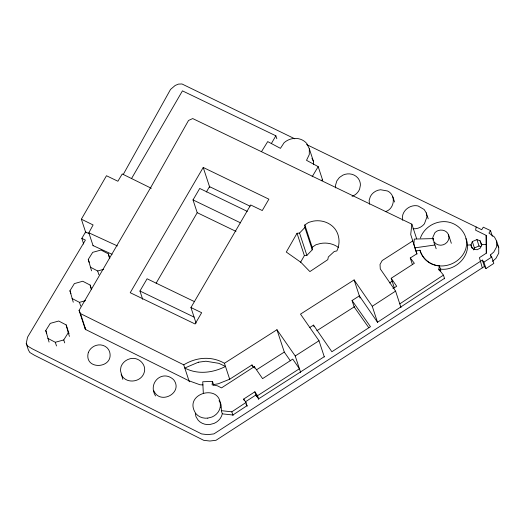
<?xml version="1.0" encoding="UTF-8"?>
<svg xmlns="http://www.w3.org/2000/svg" width="525" height="525" viewBox="0 0 525 525"><rect width="100%" height="100%" fill="white"/><g stroke="black" fill="none" stroke-linecap="round" stroke-linejoin="round"><path stroke-width="0.79" d="M261.496 151.659L267.711 141.599L280.435 148.339L284.084 142.734C290.601 136.913 300.963 136.723 306.83 143.568L309.337 148.831L309.284 154.58L306.521 160.315L318.189 166.628L322.724 180.416M313.51 164.476L313.53 161.595L311.968 158.307M220.211 407.466C223.02 381.977 181.486 393.192 196.074 413.851A13.676 12.672 -18.2 0 0 207.743 418.13M222.232 413.608C220.218 409.513 222.705 404.224 219.03 400.746M203.326 393.179L202.735 381.76L212.461 381.393L212.12 384.838L217.317 385.783L221.504 387.883L254.297 366.647L262.585 378.637L292.74 359.1L299.421 368.74L257.519 395.699L258.733 399.381M85.26 329.208L79.078 310.413L151.699 185.804L188.527 120.461L192.714 118.565L411.856 224.168L410.708 234.504L417.008 254.08M306.567 144.532L476.129 226.951L475.637 230.219L486.196 235.377L486.314 253.175L479.417 257.67L482.298 267.835L216.024 440.278L209.882 441.026L203.733 440.324L34.407 355.228L29.8 352.465L28.35 349.88L26.25 343.494L27.523 337.234L85.398 240.109L81.834 238.383L85.562 231.945L89.23 233.756M465.957 238.553C472.828 253.949 456.297 271.451 440.442 269.089L440.101 271.071M439.3 270.664L438.821 269.194L439.392 265.899C430.218 265.25 422.737 258.904 419.954 250.222L415.866 251.055M472.31 241.592L471.01 244.867L471.266 246.553L473.517 249.165L477.107 249.743L480.368 248.062L481.845 244.689L480.027 240.758L476.923 239.603L472.31 241.592L474.41 247.977L473.629 249.939M93.115 245.818L88.837 232.798L93.102 224.963L81.368 219.181L106.477 175.737L117.882 181.243L122.24 173.959L151.298 188.278M123.198 174.562L170.513 89.453L175.199 85.444L178.487 84.098L181.978 83.974L294.774 138.797M304.907 227.456L299.545 233.054L297.025 233.284L286.296 252.046L300.956 262.369L309.888 271.589L327.797 259.652L328.335 256.968L334.248 251.482L336.879 250.917C340.915 242.57 339.308 231.623 331.833 225.684A22.91 21.223 -18.2 0 0 313.077 221.156L308.582 222.41L304.841 224.956L304.907 227.456L312.25 249.795L306.889 255.393L304.375 255.623L300.398 262.572M131.506 178.605L182.451 90.864L275.861 135.798L276.832 138.744M271.346 143.581L275.861 135.798M203.221 167.468L130.22 292.707L195.097 323.997L201.659 312.71L190.942 307.532L250.688 204.967L262.257 210.545L268.892 199.172L203.221 167.468L209.803 187.497M206.391 191.986L209.514 186.618L250.103 206.207M156.122 283.205L197.367 212.448M235.988 231.394L197.21 212.677L193.016 199.913L199.723 188.449L247.249 211.372M142.662 299.27L139.945 291.014L147.098 278.782L194.637 301.711M312.145 176.754L318.189 166.628M321.582 180.744L322.389 179.399M73.264 302.203L69.95 290.765L74.366 283.598L82.74 281.249L90.149 285.062L91.363 288.743M476.129 226.951L481.701 229.72L483.282 227.181L490.501 230.58L488.952 233.067L494.471 237.037L496.624 241.113L498.724 247.498L498.75 253.129L495.902 258.405L492.443 261.384M49.068 342.07L45.767 330.56L50.269 323.361L58.721 321.024L66.157 324.909L69.064 333.749M47.86 338.389L55.296 342.28L63.748 339.938L68.25 332.745L66.157 324.909M91.54 270.828L88.259 259.422L92.702 252.335L101.01 250.038L108.34 253.877L109.797 258.293M490.809 256.423L490.343 255.006L493.802 252.02L496.65 246.743L496.624 241.113M312.25 249.795L312.185 247.295L315.925 244.755L320.427 243.495A22.91 21.223 -18.2 0 1 338.605 247.57M221.261 410.662L231.82 411.817L245.982 402.491L243.705 399.059L254.868 391.794L257.519 395.699M399.781 303.877L443.441 275.139L438.821 269.194M491.728 257.027L493.828 263.406L485.999 268.551L483.899 262.165L491.728 257.027L490.343 255.006M444.491 278.335L377.508 322.252L359.356 295.883L352.058 300.536L354.158 306.922L368.786 327.705M377.58 322.468L372.258 306.292L395.581 291.106L380.284 268.892L380.021 264.429L382.167 260.571L412.702 240.982M245.411 401.822L255.918 394.99L258.556 398.869L324.253 356.705M394.341 287.838L391.191 278.263L414.363 263.287L410.261 257.985L416.902 253.746L416.122 251.724M389.511 282.909L392.227 281.17M300.628 372.428L295.221 355.976L319.003 340.751L300.503 314.121L354.106 279.923L372.258 306.292M483.899 262.165L482.331 260.092L213.924 433.893L207.782 434.648L201.633 433.945L32.307 348.843L27.7 346.087L26.25 343.494M482.298 267.835L484.431 266.47L482.331 260.092M79.078 310.413L80.469 313.589L183.737 364.836C196.35 357.131 211.404 355.806 224.438 363.261L276.951 329.733L295.221 355.976M309.625 327.6L313.504 325.119L331.872 351.75L370.466 326.688L352.058 300.536M253.667 367.388L251.993 364.934L229.681 379.214L218.269 383.788L213.511 384.582M316.778 330.763L354.578 306.646M256.659 369.718L284.294 352.072L276.951 329.733M392.923 288.652L396.683 286.256L391.191 278.263M385.258 211.68C394.472 209.232 396.5 195.248 387.581 191.002L380.527 189.742A12.278 11.379 -18.2 0 0 370.342 196.54L369.141 200.425L369.488 204.199M474.41 247.977L479.023 245.989L480.88 246.684M72.05 298.522L79.478 302.354L85.562 300.635M90.333 267.14L97.663 270.985L103.701 269.312M207.743 418.136L212.021 417.008A13.768 12.758 -18.2 0 0 220.211 407.472M436.163 248.752L434.93 244.998L414.816 247.859L413.858 244.079L414.297 239.072L433.427 238.593M467.703 245.09L471.01 244.867L472.172 248.417M481.845 244.689L486.268 244.493M203.031 384.917L200.012 384.773L188.987 380.796L85.719 329.549L84.322 326.366M427.783 261.64C440.409 270.762 459.211 264.718 465.13 250.628C471.037 236.099 458.266 221.189 443.336 221.635A24.052 22.286 -18.2 0 0 420.413 238.015M88.837 232.798L117.39 245.936M93.03 245.562L112.068 254.323M193.016 199.913L240.568 222.863M139.945 291.014L194.093 317.107M484.431 266.47L485.999 268.551M284.294 352.072L290.384 360.819M245.89 403.968L247.032 405.687L232.87 415.006L222.311 413.851A13.768 12.758 -18.2 0 1 214.121 423.386L209.843 424.515A13.676 12.672 -18.2 0 1 198.174 420.236L196.009 416.752L195.313 413.569M121.118 374.207C125.035 383.86 139.965 382.902 143.771 373.649C147.577 365.216 138.718 356.416 130.193 358.719A12.383 11.478 -18.2 0 0 121.026 366.653L120.389 370.309L122.811 379.358M153.871 390.797C160.072 405.392 183.691 392.7 173.65 379.719C162.245 369.023 147.387 383.204 155.571 395.948M448.586 234.931C446.539 229.405 438.802 228.519 434.936 232.641L432.738 237.576C432.567 242.012 436.642 245.359 440.902 245.227A8.223 7.619 -18.2 0 0 448.941 238.055L448.586 234.931L451.336 243.285M428.203 218.8L426.267 212.907L424.18 209.527L418.123 205.984C409.854 203.923 400.49 211.621 402.741 220.297M497.287 244.781L498.724 247.498M433.86 242.36L434.93 244.998M490.501 230.58L492.365 236.257M480.027 240.758L481.655 245.726M476.923 239.603L479.023 245.989M432.987 238.337L433.486 239.853M443.441 275.139L444.655 278.827M439.392 265.899L440.849 270.316M411.856 224.168L416.673 238.809M415.058 248.614L415.8 250.865M392.871 196.849L394.57 202.007M410.261 257.985L412.447 264.62M395.581 291.106L400.988 307.558M354.106 279.923L360.058 298.01M309.337 148.831L313.615 161.851M304.841 224.956L312.185 247.295M299.545 233.054L306.889 255.393M297.025 233.284L304.375 255.623M319.003 340.751L324.325 356.928M313.504 325.119L313.97 326.537M254.297 366.647L254.782 368.123M251.993 364.934L252.459 366.352M254.868 391.794L256.384 396.408M245.982 402.491L247.19 406.179M243.705 399.059L244.191 400.529M224.438 363.261L229.766 379.47M231.82 411.817L233.034 415.498M190.942 307.532L196.068 323.118M212.461 381.393L213.675 385.074M183.737 364.836L189.308 381.787M81.368 219.181L85.897 232.969M97.663 270.985L98.871 274.667M81.834 238.383L83.705 244.059M88.259 259.422L89.23 262.369M79.478 302.354L80.692 306.036M80.469 313.589L85.792 329.766M69.95 290.765L70.914 293.711M68.25 332.745L69.464 336.427M63.748 339.938L64.719 342.884M55.296 342.28L56.51 345.962M45.767 330.56L46.738 333.506M90.149 285.062L91.416 289.715M108.34 253.877L109.587 258.51M426.267 212.907L426.963 216.851L424.403 223.853A12.357 11.452 -18.2 0 1 413.017 228.762M486.196 235.377L486.314 253.175M427.783 261.64A23.789 22.043 -18.2 0 1 419.954 250.268M335.711 187.904A12.285 11.379 -18.2 0 1 335.652 184.82L336.866 180.863L339.426 177.476L343.002 175.081A12.443 11.53 -18.2 0 1 357.597 177.706A12.488 11.57 -18.2 0 1 360.399 185.148L359.612 189.151A12.692 11.76 -18.2 0 1 352.065 196.37M88.351 352.413C83.357 370.67 114.535 369.049 109.581 351.671A11.11 10.29 -18.2 0 0 100.675 344.912C95.458 344.439 90.333 347.557 88.351 352.413M198.332 362.224L184.787 368.032C197.59 374.857 212.966 372.901 225.488 366.45L218.886 363.333L205.918 361.226L198.332 362.224"/></g></svg>
